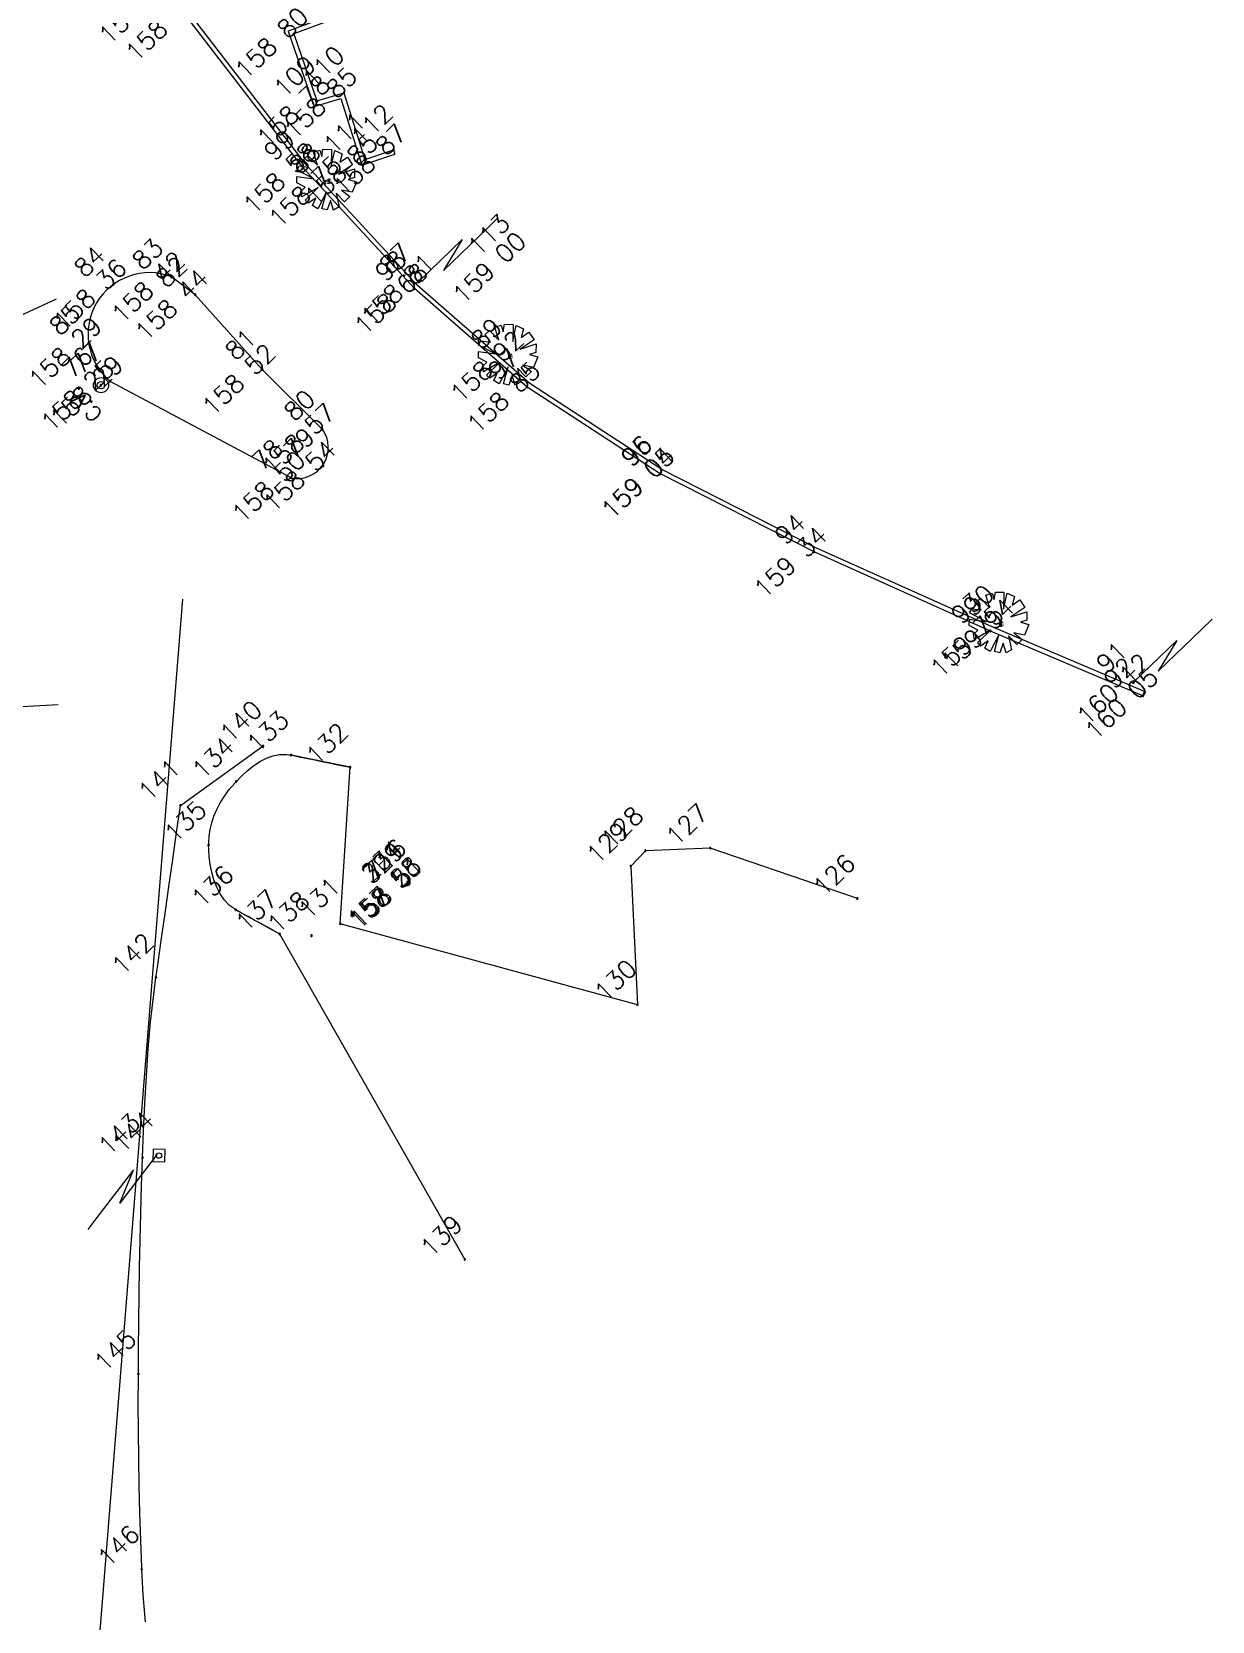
# Model space of a CAD drawing. Header units: millimetres. Extents: x -16 to 1007, y 828 to 1356.
# Drawn here: x 860.8 to 900.1, y 1059.7 to 1112.5 of the extents above; entities that cross this region are included whole.
import ezdxf
from ezdxf.enums import TextEntityAlignment as Align

# ---------------------------------------------------------------- set-up
doc = ezdxf.new("R2010")
doc.units = ezdxf.units.MM
doc.header["$LTSCALE"] = 4
doc.linetypes.add('CONTINUOUS1', pattern=[0, 0, 0])
doc.layers.get('0').update_dxf_attribs({"linetype": 'CONTINUOUS1', "lineweight": 0})
for name, color, linetype, lineweight in [('10', 7, 'CONTINUOUS1', 0), ('11', 7, 'CONTINUOUS1', 0), ('12', 7, 'CONTINUOUS1', 0), ('13', 7, 'CONTINUOUS1', 0), ('17', 7, 'CONTINUOUS1', 0), ('2', 7, 'CONTINUOUS1', 0)]:
    doc.layers.add(name, color=color, linetype=linetype, lineweight=lineweight)
for name, color, linetype, lineweight, true_color in [('16', 3, 'CONTINUOUS1', 0, 0x00ff00), ('18', 4, 'CONTINUOUS1', 0, 0x00ffff), ('20', 4, 'CONTINUOUS1', 0, 0x00ffff), ('51', 1, 'CONTINUOUS1', 0, 0xff0000), ('52', 2, 'CONTINUOUS1', 0, 0xffff00), ('53', 3, 'CONTINUOUS1', 0, 0x00ff00), ('54', 4, 'CONTINUOUS1', 0, 0x00ffff), ('9', 1, 'CONTINUOUS1', 0, 0xff0000)]:
    doc.layers.add(name, color=color, linetype=linetype, lineweight=lineweight, true_color=true_color)
doc.styles.get("Standard").update_dxf_attribs({"font": 'txt_____.ttf'})

# ---------------------------------------------------------------- blocks, each defined once
blk = doc.blocks.new('anonymous17')
at = {"layer": '11', "color": 7, "flags": 128}
blk.add_lwpolyline([(0.894, 1.21), (-0.321, -0.38), (0.136, 0.73), (-1.078, -0.859), (-1.381, -1.257)], dxfattribs=at)
at = {"layer": '11', "color": 7, "linetype": 'CONTINUOUS1'}
blk.add_lwpolyline([(1.179, 0.992), (1.189, 1.404), (0.786, 1.413), (0.777, 1.001), (1.179, 0.992)], close=True, dxfattribs=at)
blk.add_circle((0.983, 1.203), 0.0892, dxfattribs=at)
blk = doc.blocks.new('anonymous')
at = {"color": 7}
blk.add_line((96.902, -134.161), (99.802, -98.002), dxfattribs=at)
at = {"color": 7, "linetype": 'Continuous', "lineweight": 0}
blk.add_line((99.723, -104.853), (102.47, -102.877), dxfattribs=at)
for points in [[(103.021, -109.124), (102.81, -109.009), (102.6, -108.893), (102.39, -108.777), (102.179, -108.661), (101.969, -108.546), (101.758, -108.43), (101.56, -108.321), (101.548, -108.314), (101.353, -108.175), (101.187, -108), (101.046, -107.795), (100.93, -107.567), (100.837, -107.322), (100.765, -107.068), (100.714, -106.812), (100.68, -106.559), (100.664, -106.318), (100.661, -106.167), (100.662, -106.092), (100.678, -105.871), (100.711, -105.651), (100.764, -105.43), (100.836, -105.21), (100.93, -104.99), (101.045, -104.77), (101.183, -104.55), (101.345, -104.33), (101.532, -104.111), (101.583, -104.056), (101.737, -103.898), (101.944, -103.704), (102.152, -103.535), (102.364, -103.393), (102.578, -103.281), (102.797, -103.203), (103.02, -103.162), (103.249, -103.161), (103.399, -103.183), (103.483, -103.2), (103.718, -103.248), (103.953, -103.296), (104.189, -103.344), (104.424, -103.392), (104.659, -103.44), (104.894, -103.489), (105.13, -103.537), (105.365, -103.585), (105.365, -103.585), (105.365, -103.585)], [(98.567, -131.984), (98.484, -131.083), (98.438, -130.236), (98.436, -130.178), (98.406, -129.271), (98.379, -128.364), (98.357, -127.457), (98.339, -126.55), (98.328, -125.643), (98.323, -124.736), (98.326, -123.829), (98.327, -123.749), (98.335, -122.922), (98.344, -122.015), (98.355, -121.108), (98.368, -120.201), (98.385, -119.294), (98.406, -118.387), (98.432, -117.48), (98.463, -116.573), (98.464, -116.556), (98.5, -115.666), (98.541, -114.758), (98.591, -113.852), (98.655, -112.946), (98.734, -112.043), (98.834, -111.141), (98.91, -110.568), (98.957, -110.242), (99.084, -109.344), (99.212, -108.446), (99.34, -107.548), (99.468, -106.65), (99.595, -105.752), (99.723, -104.853), (99.723, -104.853), (99.723, -104.853)]]:
    blk.add_lwpolyline(points, dxfattribs=at)
for centre, major_axis, start_param, end_param in [((98.696, -89.196), (0.262, -2.026), 2.645183, 5.454668), ((103.598, -92.956), (0.309, -0.992), 5.803098, 8.17426)]:
    blk.add_ellipse(centre, major_axis=major_axis, ratio=1, start_param=start_param, end_param=end_param, dxfattribs=at)
at = {"layer": '10', "color": 7, "linetype": 'CONTINUOUS1'}
for p, q in [((100.216, -87.887), (99.428, -87.297)), ((102.444, -90.369), (100.216, -87.887)), ((97.38, -90.758), (103.396, -93.961)), ((104.435, -92.353), (102.444, -90.369)), ((105.365, -103.585), (103.399, -103.183)), ((105.034, -108.785), (105.365, -103.585)), ((115.176, -106.359), (114.689, -106.875)), ((117.33, -106.272), (115.176, -106.359)), ((122.221, -107.947), (117.33, -106.272)), ((114.689, -106.875), (114.915, -111.478)), ((101.56, -108.321), (103.021, -109.124)), ((114.915, -111.478), (105.034, -108.785)), ((103.021, -109.124), (109.173, -119.938))]:
    blk.add_line(p, q, dxfattribs=at)
at = {"layer": '11', "color": 7, "flags": 128}
for points in [[(107.646, -87.445), (109.085, -86.055), (108.467, -87.084), (109.905, -85.695), (110.265, -85.347)], [(131.393, -100.759), (132.832, -99.37), (132.214, -100.398), (133.653, -99.009), (134.012, -98.662)]]:
    blk.add_lwpolyline(points, dxfattribs=at)
for points in [[(107.619, -87.471, 0.075, 0.0000075, 1), (107.673, -87.419, 0.075, 0.0000075, 1), (107.619, -87.471, 0.075, 0.0000075, 1)], [(131.367, -100.785, 0.075, 0.0000075, 1), (131.42, -100.733, 0.075, 0.0000075, 1), (131.367, -100.785, 0.075, 0.0000075, 1)]]:
    blk.add_lwpolyline(points, format="xyseb", dxfattribs=at)
at = {"layer": '16', "color": 7, "flags": 128}
for points in [[(104.601, -84.169, 0.05, 0.000005, 1), (104.708, -84.065, 0.05, 0.000005, 1), (104.601, -84.169, 0.05, 0.000005, 1)], [(110.633, -89.985, 0.05, 0.000005, 1), (110.741, -89.881, 0.05, 0.000005, 1), (110.633, -89.985, 0.05, 0.000005, 1)], [(126.947, -98.881, 0.05, 0.000005, 1), (127.055, -98.777, 0.05, 0.000005, 1), (126.947, -98.881, 0.05, 0.000005, 1)]]:
    blk.add_lwpolyline(points, format="xyseb", dxfattribs=at)
at = {"layer": '17', "color": 7, "flags": 128}
blk.add_lwpolyline([(107.254, -107.502, 0.075, 0.0000075, 1), (107.308, -107.45, 0.075, 0.0000075, 1), (107.254, -107.502, 0.075, 0.0000075, 1)], format="xyseb", dxfattribs=at)
at = {"layer": '18', "color": 3, "linetype": 'CONTINUOUS1', "true_color": 0x00ff00}
for points in [[(104.297, -84.323), (103.761, -84.632), (103.729, -84.454), (103.873, -84.315), (103.593, -84.169), (103.596, -83.957), (104.161, -84.037), (103.6, -83.745), (103.673, -83.605), (103.991, -83.645), (103.818, -83.395), (103.962, -83.256), (104.275, -83.58), (104.141, -83.153), (104.354, -83.086), (104.421, -83.299), (104.461, -83.053), (104.744, -83.057), (104.734, -83.623), (104.849, -83.095), (105.095, -83.205), (105.019, -83.487), (105.27, -83.314)], [(105.27, -83.314), (105.442, -83.565), (104.977, -83.875), (105.51, -83.707), (105.505, -83.99), (105.292, -84.057), (105.574, -84.133), (105.426, -84.484), (105.074, -84.407), (105.353, -84.624), (105.173, -84.798), (104.895, -84.51), (104.993, -84.971), (104.815, -85.074), (104.714, -84.754), (104.602, -85.071), (104.426, -85.032), (104.578, -84.469), (104.285, -85.03), (104.11, -84.921), (104.22, -84.675), (103.97, -84.847), (103.866, -84.739), (104.297, -84.323)], [(110.33, -90.139), (109.794, -90.447), (109.762, -90.27), (109.905, -90.131), (109.625, -89.985), (109.629, -89.773), (110.193, -89.853), (109.633, -89.561), (109.706, -89.42), (110.023, -89.461), (109.851, -89.211), (109.995, -89.072), (110.307, -89.396), (110.173, -88.969), (110.387, -88.902), (110.454, -89.115), (110.493, -88.868), (110.776, -88.873), (110.766, -89.439), (110.882, -88.911), (111.127, -89.021), (111.051, -89.303), (111.302, -89.13)], [(111.302, -89.13), (111.474, -89.381), (111.009, -89.691), (111.543, -89.523), (111.538, -89.806), (111.324, -89.873), (111.606, -89.949), (111.458, -90.3), (111.106, -90.223), (111.385, -90.44), (111.205, -90.614), (110.928, -90.326), (111.026, -90.787), (110.847, -90.89), (110.746, -90.57), (110.635, -90.886), (110.459, -90.848), (110.61, -90.285), (110.317, -90.846), (110.142, -90.736), (110.253, -90.491), (110.002, -90.663), (109.898, -90.555), (110.33, -90.139)], [(126.643, -99.035), (126.108, -99.344), (126.075, -99.166), (126.219, -99.027), (125.939, -98.881), (125.943, -98.669), (126.507, -98.749), (125.946, -98.457), (126.019, -98.317), (126.337, -98.357), (126.165, -98.107), (126.308, -97.968), (126.621, -98.292), (126.487, -97.865), (126.7, -97.798), (126.767, -98.011), (126.807, -97.765), (127.09, -97.77), (127.08, -98.335), (127.195, -97.807), (127.441, -97.917), (127.365, -98.199), (127.616, -98.026)], [(127.616, -98.026), (127.788, -98.277), (127.323, -98.587), (127.856, -98.419), (127.851, -98.702), (127.638, -98.769), (127.92, -98.845), (127.772, -99.196), (127.42, -99.119), (127.699, -99.336), (127.519, -99.51), (127.241, -99.222), (127.339, -99.683), (127.161, -99.786), (127.06, -99.466), (126.949, -99.783), (126.772, -99.744), (126.924, -99.181), (126.631, -99.742), (126.456, -99.633), (126.567, -99.387), (126.316, -99.559), (126.212, -99.451), (126.643, -99.035)]]:
    blk.add_lwpolyline(points, dxfattribs=at)
at = {"layer": '2', "color": 7, "flags": 128}
for points in [[(131.709, -101.211), (126.639, -99.062), (120.779, -96.43), (115.676, -93.836), (115.667, -93.834), (111.243, -90.956), (107.497, -87.683), (103.803, -83.674), (99.893, -78.6), (97.471, -74.454), (96.391, -72.117), (96.906, -71.942), (99.962, -72.555), (103.407, -74.6), (107.531, -77.71), (103.493, -79.223), (104.26, -81.448), (105.155, -81.177), (105.847, -83.388), (106.801, -83.072)], [(131.767, -101.073), (126.699, -98.925), (120.844, -96.295), (115.726, -93.693), (115.725, -93.693), (111.334, -90.836), (107.602, -87.575), (103.918, -83.577), (100.017, -78.516), (97.604, -74.384), (96.597, -72.205), (96.93, -72.092), (99.901, -72.693), (103.323, -74.724), (107.223, -77.666), (103.304, -79.133), (104.165, -81.634), (105.056, -81.364), (105.749, -83.579), (106.848, -83.214)], [(106.801, -83.072), (106.848, -83.214)], [(131.709, -101.211), (131.767, -101.073)]]:
    blk.add_lwpolyline(points, dxfattribs=at)
at = {"layer": '20', "color": 1, "linetype": 'Continuous', "lineweight": 13, "true_color": 0xff0000}
for p, q in [((77.579, -96.359), (95.605, -88.024)), ((77.656, -102.56), (95.662, -101.496))]:
    blk.add_line(p, q, dxfattribs=at)
at = {"layer": '9', "color": 7}
for radius in [0.25, 0.125]:
    blk.add_circle((97.084, -90.891), radius, dxfattribs=at)
at = {"color": 7, "linetype": 'Continuous', "lineweight": 0}
blk.add_blockref('anonymous17', (98.026, -117.69), dxfattribs=at)
at = {"layer": '12', "color": 7}
blk.add_text('C.V.', height=0.5, rotation=134, dxfattribs=at).set_placement((96.727, -91.369), align=Align.CENTER)

msp = doc.modelspace()

# ---------------------------------------------------------------- linework, layer by layer
at = {"layer": '13', "linetype": 'Continuous', "lineweight": 0}
for points in [[(869.529, 1112.373, 1), (869.565, 1112.407, 1), (869.529, 1112.373, 1)], [(870.296, 1110.147, 1), (870.332, 1110.182, 1), (870.296, 1110.147, 1)], [(871.191, 1110.418, 1), (871.227, 1110.453, 1), (871.191, 1110.418, 1)], [(872.837, 1108.524, 1), (872.873, 1108.558, 1), (872.837, 1108.524, 1)], [(869.839, 1107.921, 1), (869.875, 1107.956, 1), (869.839, 1107.921, 1)], [(871.882, 1108.207, 1), (871.918, 1108.241, 1), (871.882, 1108.207, 1)], [(870.69, 1107.478, 1), (870.726, 1107.513, 1), (870.69, 1107.478, 1)], [(876.729, 1104.872, 1), (876.765, 1104.906, 1), (876.729, 1104.872, 1)], [(865.463, 1104.299, 1), (865.499, 1104.333, 1), (865.463, 1104.299, 1)], [(863.534, 1104.054, 1), (863.57, 1104.088, 1), (863.534, 1104.054, 1)], [(866.252, 1103.708, 1), (866.288, 1103.743, 1), (866.252, 1103.708, 1)], [(873.533, 1103.912, 1), (873.569, 1103.947, 1), (873.533, 1103.912, 1)], [(873.682, 1104.15, 1), (873.718, 1104.185, 1), (873.682, 1104.15, 1)], [(862.713, 1102.121, 1), (862.749, 1102.155, 1), (862.713, 1102.121, 1)], [(876.722, 1101.662, 1), (876.758, 1101.697, 1), (876.722, 1101.662, 1)], [(868.48, 1101.227, 1), (868.516, 1101.261, 1), (868.48, 1101.227, 1)], [(863.12, 1100.704, 1), (863.156, 1100.738, 1), (863.12, 1100.704, 1)], [(863.416, 1100.837, 1), (863.452, 1100.871, 1), (863.416, 1100.837, 1)], [(877.279, 1100.639, 1), (877.315, 1100.674, 1), (877.279, 1100.639, 1)], [(870.471, 1099.242, 1), (870.507, 1099.277, 1), (870.471, 1099.242, 1)], [(870.496, 1098.02, 1), (870.532, 1098.054, 1), (870.496, 1098.02, 1)], [(869.432, 1097.634, 1), (869.468, 1097.669, 1), (869.432, 1097.634, 1)], [(881.703, 1097.761, 1), (881.738, 1097.796, 1), (881.703, 1097.761, 1)], [(881.711, 1097.759, 1), (881.747, 1097.794, 1), (881.711, 1097.759, 1)], [(886.814, 1095.165, 1), (886.85, 1095.2, 1), (886.814, 1095.165, 1)], [(893.036, 1092.766, 1), (893.072, 1092.801, 1), (893.036, 1092.766, 1)], [(892.674, 1092.533, 1), (892.71, 1092.568, 1), (892.674, 1092.533, 1)], [(897.429, 1090.836, 1), (897.465, 1090.871, 1), (897.429, 1090.836, 1)], [(897.744, 1090.384, 1), (897.78, 1090.418, 1), (897.744, 1090.384, 1)], [(873.303, 1084.194, 1), (873.339, 1084.228, 1), (873.303, 1084.194, 1)], [(873.317, 1084.119, 1), (873.353, 1084.154, 1), (873.317, 1084.119, 1)], [(873.337, 1084.157, 1), (873.373, 1084.192, 1), (873.337, 1084.157, 1)]]:
    msp.add_lwpolyline(points, format="xyb", dxfattribs=at)
at = {"layer": '51', "linetype": 'Continuous', "lineweight": 0}
for points in [[(869.839, 1107.921, 1), (869.875, 1107.956, 1), (869.839, 1107.921, 1)], [(870.69, 1107.478, 1), (870.726, 1107.513, 1), (870.69, 1107.478, 1)], [(865.463, 1104.299, 1), (865.499, 1104.333, 1), (865.463, 1104.299, 1)], [(863.534, 1104.054, 1), (863.57, 1104.088, 1), (863.534, 1104.054, 1)], [(866.252, 1103.708, 1), (866.288, 1103.743, 1), (866.252, 1103.708, 1)], [(873.533, 1103.912, 1), (873.569, 1103.947, 1), (873.533, 1103.912, 1)], [(873.682, 1104.15, 1), (873.718, 1104.185, 1), (873.682, 1104.15, 1)], [(862.713, 1102.121, 1), (862.749, 1102.155, 1), (862.713, 1102.121, 1)], [(876.722, 1101.662, 1), (876.758, 1101.697, 1), (876.722, 1101.662, 1)], [(868.48, 1101.227, 1), (868.516, 1101.261, 1), (868.48, 1101.227, 1)], [(863.12, 1100.704, 1), (863.156, 1100.738, 1), (863.12, 1100.704, 1)], [(863.416, 1100.837, 1), (863.452, 1100.871, 1), (863.416, 1100.837, 1)], [(877.279, 1100.639, 1), (877.315, 1100.674, 1), (877.279, 1100.639, 1)], [(870.471, 1099.242, 1), (870.507, 1099.277, 1), (870.471, 1099.242, 1)], [(870.496, 1098.02, 1), (870.532, 1098.054, 1), (870.496, 1098.02, 1)], [(869.432, 1097.634, 1), (869.468, 1097.669, 1), (869.432, 1097.634, 1)], [(881.703, 1097.761, 1), (881.738, 1097.796, 1), (881.703, 1097.761, 1)], [(881.711, 1097.759, 1), (881.747, 1097.794, 1), (881.711, 1097.759, 1)], [(886.814, 1095.165, 1), (886.85, 1095.2, 1), (886.814, 1095.165, 1)], [(893.036, 1092.766, 1), (893.072, 1092.801, 1), (893.036, 1092.766, 1)], [(892.674, 1092.533, 1), (892.71, 1092.568, 1), (892.674, 1092.533, 1)], [(897.429, 1090.836, 1), (897.465, 1090.871, 1), (897.429, 1090.836, 1)], [(897.744, 1090.384, 1), (897.78, 1090.418, 1), (897.744, 1090.384, 1)], [(873.337, 1084.157, 1), (873.373, 1084.192, 1), (873.337, 1084.157, 1)]]:
    msp.add_lwpolyline(points, format="xyb", dxfattribs=at)
at = {"layer": '52', "linetype": 'Continuous', "lineweight": 0}
for points in [[(869.529, 1112.373, 1), (869.565, 1112.407, 1), (869.529, 1112.373, 1)], [(870.296, 1110.147, 1), (870.332, 1110.182, 1), (870.296, 1110.147, 1)], [(871.191, 1110.418, 1), (871.227, 1110.453, 1), (871.191, 1110.418, 1)], [(872.837, 1108.524, 1), (872.873, 1108.558, 1), (872.837, 1108.524, 1)], [(871.882, 1108.207, 1), (871.918, 1108.241, 1), (871.882, 1108.207, 1)], [(876.729, 1104.872, 1), (876.765, 1104.906, 1), (876.729, 1104.872, 1)], [(868.505, 1088.718, 1), (868.541, 1088.753, 1), (868.505, 1088.718, 1)], [(869.435, 1088.413, 1), (869.471, 1088.447, 1), (869.435, 1088.413, 1)], [(871.401, 1088.01, 1), (871.436, 1088.045, 1), (871.401, 1088.01, 1)], [(867.618, 1087.539, 1), (867.654, 1087.574, 1), (867.618, 1087.539, 1)], [(865.759, 1086.742, 1), (865.795, 1086.776, 1), (865.759, 1086.742, 1)], [(866.696, 1085.428, 1), (866.732, 1085.462, 1), (866.696, 1085.428, 1)], [(881.211, 1085.237, 1), (881.247, 1085.271, 1), (881.211, 1085.237, 1)], [(883.366, 1085.323, 1), (883.402, 1085.358, 1), (883.366, 1085.323, 1)], [(880.725, 1084.721, 1), (880.761, 1084.755, 1), (880.725, 1084.721, 1)], [(888.257, 1083.648, 1), (888.293, 1083.683, 1), (888.257, 1083.648, 1)], [(867.595, 1083.274, 1), (867.631, 1083.309, 1), (867.595, 1083.274, 1)], [(871.069, 1082.81, 1), (871.105, 1082.845, 1), (871.069, 1082.81, 1)], [(869.057, 1082.471, 1), (869.092, 1082.506, 1), (869.057, 1082.471, 1)], [(870.115, 1082.412, 1), (870.151, 1082.447, 1), (870.115, 1082.412, 1)], [(864.946, 1081.027, 1), (864.982, 1081.062, 1), (864.946, 1081.027, 1)], [(880.95, 1080.117, 1), (880.986, 1080.152, 1), (880.95, 1080.117, 1)], [(864.5, 1075.039, 1), (864.536, 1075.074, 1), (864.5, 1075.039, 1)], [(864.956, 1075.114, 1), (864.991, 1075.149, 1), (864.956, 1075.114, 1)], [(875.209, 1071.658, 1), (875.245, 1071.692, 1), (875.209, 1071.658, 1)], [(864.363, 1067.846, 1), (864.399, 1067.881, 1), (864.363, 1067.846, 1)], [(864.474, 1061.36, 1), (864.51, 1061.394, 1), (864.474, 1061.36, 1)]]:
    msp.add_lwpolyline(points, format="xyb", dxfattribs=at)
at = {"layer": '53', "linetype": 'Continuous', "lineweight": 0}
for points in [[(873.311, 1084.132, 1), (873.401, 1084.218, 1), (873.311, 1084.132, 1)], [(873.303, 1084.194, 1), (873.339, 1084.228, 1), (873.303, 1084.194, 1)]]:
    msp.add_lwpolyline(points, format="xyb", dxfattribs=at)
at = {"layer": '54', "linetype": 'Continuous', "lineweight": 0}
msp.add_lwpolyline([(873.317, 1084.119, 1), (873.353, 1084.154, 1), (873.317, 1084.119, 1)], format="xyb", dxfattribs=at)

# ---------------------------------------------------------------- block references
at = {"color": 7, "linetype": 'Continuous', "lineweight": 0}
msp.add_blockref('anonymous', (766.054, 1191.612), dxfattribs=at)

# ---------------------------------------------------------------- texts
at = {"layer": '13', "linetype": 'Continuous', "lineweight": 0}
for s, p in [('158 53 ', (864.63, 1113.169)), ('158 55 ', (865.521, 1112.601)), ('158 80 ', (869.158, 1112.014)), ('158 85 ', (870.784, 1110.025)), ('158 78 ', (869.888, 1109.754)), ('158 85 ', (871.475, 1107.813)), ('158 87 ', (872.429, 1108.13)), ('158 58 ', (869.432, 1107.528)), ('158 75 ', (870.283, 1107.085)), ('159 00 ', (876.394, 1104.548)), ('158 36 ', (863.126, 1103.66)), ('158 42 ', (865.056, 1103.905)), ('158 81 ', (873.346, 1103.827)), ('158 44 ', (865.845, 1103.315)), ('158 68 ', (873.126, 1103.519)), ('158 29 ', (862.306, 1101.727)), ('158 92 ', (876.315, 1101.269)), ('158 29 ', (863.009, 1100.443)), ('158 52 ', (868.072, 1100.833)), ('158 25 ', (862.712, 1100.31)), ('158 85 ', (876.871, 1100.246)), ('158 57 ', (870.063, 1098.849)), ('158 50 ', (869.061, 1097.276)), ('158 54 ', (870.089, 1097.626)), ('159 05 ', (881.331, 1097.402)), ('159 04 ', (881.34, 1097.401)), ('159 34 ', (886.407, 1094.772)), ('159 75 ', (892.267, 1092.14)), ('159 94 ', (892.629, 1092.373)), ('160 12 ', (897.13, 1090.547)), ('160 05 ', (897.409, 1090.06)), ('157 28 ', (872.896, 1083.8)), ('158 55 ', (872.93, 1083.764)), ('158 51 ', (872.982, 1083.795))]:
    msp.add_text(s, height=0.6, rotation=44, dxfattribs=at).set_placement(p, align=Align.CENTER)
at = {"layer": '51', "linetype": 'Continuous', "lineweight": 0}
for s, p in [('99', (869.271, 1108.485)), ('88', (870.122, 1108.042)), ('84', (862.966, 1104.617)), ('83', (864.896, 1104.862)), ('87', (873.114, 1104.714)), ('82', (865.684, 1104.272)), ('98', (872.965, 1104.476)), ('85', (862.145, 1102.685)), ('89', (876.155, 1102.226)), ('77', (862.848, 1101.401)), ('81', (867.984, 1101.86)), ('76', (862.552, 1101.268)), ('97', (876.711, 1101.203)), ('80', (869.939, 1099.841)), ('79', (869.929, 1098.583)), ('96', (881.135, 1098.325)), ('95', (881.144, 1098.323)), ('78', (868.864, 1098.198)), ('94', (886.247, 1095.729)), ('93', (892.107, 1093.097)), ('90', (892.504, 1093.365)), ('91', (896.933, 1091.469)), ('92', (897.177, 1090.947)), ('716', (872.79, 1084.741))]:
    msp.add_text(s, height=0.6, rotation=44, dxfattribs=at).set_placement(p, align=Align.CENTER)
at = {"layer": '52', "linetype": 'Continuous', "lineweight": 0}
for s, p in [('110', (870.73, 1111.085)), ('109', (869.785, 1110.766)), ('111', (871.435, 1108.887)), ('112', (872.34, 1109.156)), ('113', (876.232, 1105.504)), ('140', (867.994, 1089.337)), ('133', (868.888, 1088.997)), ('132', (870.854, 1088.594)), ('134', (867.072, 1088.123)), ('141', (865.284, 1087.395)), ('135', (866.15, 1086.012)), ('127', (882.819, 1085.907)), ('128', (880.664, 1085.821)), ('129', (880.178, 1085.305)), ('136', (867.048, 1083.859)), ('126', (887.71, 1084.233)), ('131', (870.595, 1083.464)), ('137', (868.51, 1083.055)), ('138', (869.568, 1082.997)), ('142', (864.399, 1081.611)), ('130', (880.44, 1080.736)), ('143', (863.953, 1075.623)), ('144', (864.409, 1075.698)), ('139', (874.662, 1072.242)), ('145', (863.816, 1068.43)), ('146', (863.927, 1061.944))]:
    msp.add_text(s, height=0.6, rotation=44, dxfattribs=at).set_placement(p, align=Align.CENTER)
at = {"layer": '53', "linetype": 'Continuous', "lineweight": 0}
for s, p in [('234', (872.684, 1084.708)), ('E1', (872.875, 1084.823))]:
    msp.add_text(s, height=0.6, rotation=44, dxfattribs=at).set_placement(p, align=Align.CENTER)
at = {"layer": '54', "linetype": 'Continuous', "lineweight": 0}
msp.add_text('329', height=0.6, rotation=44, dxfattribs=at).set_placement((872.698, 1084.634), align=Align.CENTER)

doc.saveas('drawing.dxf')
